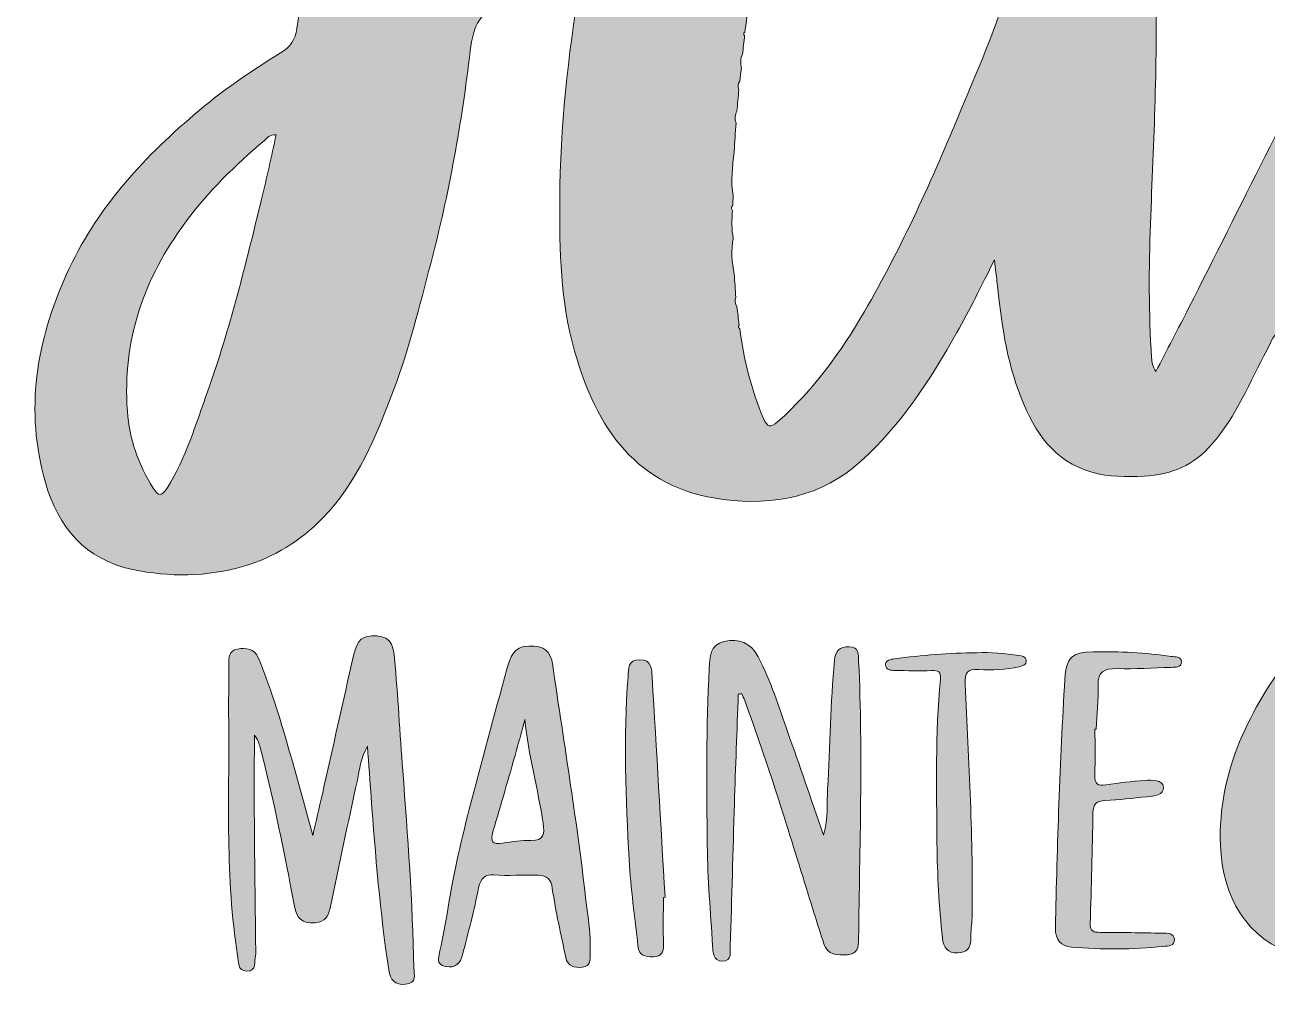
# Model space of a CAD drawing. Extents: x 558 to 1442, y -1357 to -643.
# Drawn here: x 558.1 to 1016.2, y -1350.5 to -996.6 of the extents above; entities that cross this region are included whole.
import ezdxf

# ---------------------------------------------------------------- set-up
doc = ezdxf.new("R2010")
doc.units = 0
doc.header["$MEASUREMENT"] = 0
doc.layers.add('katman 1', color=7, linetype='Continuous')

# ---------------------------------------------------------------- blocks, each defined once
blk = doc.blocks.new('block 2')
at = {"layer": 'katman 1', "true_color": 0x030303}
h = blk.add_hatch(color=18, dxfattribs=at)
h.dxf.hatch_style = 2
edge = h.paths.add_edge_path()
edge.add_spline(control_points=[(820.35, -1032.71), (820.12, -1036.26), (819.9, -1039.8), (819.67, -1043.35), (819, -1048.78), (818.37, -1054.21), (819.28, -1059.69), (819.23, -1060.82), (819.18, -1061.95), (819.13, -1063.08), (818.54, -1063.74), (818.6, -1064.43), (819.05, -1065.13), (818.78, -1068.53), (818.74, -1071.93), (819.31, -1075.3), (818.53, -1079.71), (818.8, -1084.09), (819.67, -1088.46), (819.88, -1091.34), (820.08, -1094.23), (820.29, -1097.1), (819.77, -1098.3), (819.99, -1099.42), (820.69, -1100.48), (820.96, -1102.74), (821.24, -1105), (821.51, -1107.25), (821.06, -1107.78), (821.13, -1108.22), (821.75, -1108.56), (823.28, -1119.97), (825.92, -1131.07), (830.53, -1141.69), (831.92, -1144.89), (833.03, -1145.22), (835.74, -1142.84), (848.91, -1131.26), (858.96, -1117.24), (867.71, -1102.22), (881.55, -1078.46), (892.74, -1053.39), (903.25, -1028.05), (910.39, -1010.83), (918.06, -993.74), (922.66, -975.59), (924.41, -968.68), (925.38, -961.57), (926.51, -954.52), (928, -945.29), (930.6, -942.32), (940.08, -940.69), (948.68, -939.22), (957.2, -939.13), (965.32, -943.3), (968.99, -945.19), (971.14, -947.92), (972.29, -951.81), (974.89, -960.57), (974.58, -969.59), (974.92, -978.54), (976.06, -1009.03), (974.31, -1039.46), (973.19, -1069.91), (972.59, -1086.38), (972.52, -1102.86), (973.6, -1119.32), (973.71, -1120.92), (974.01, -1122.52), (975.19, -1124.38), (979.25, -1116.53), (983.34, -1108.69), (987.36, -1100.82), (1006.35, -1063.67), (1024.23, -1025.94), (1045.28, -989.86), (1050.28, -981.27), (1055.31, -972.75), (1061.91, -965.33), (1078.45, -946.73), (1099.21, -940.45), (1123.49, -944.66), (1137.41, -947.07), (1147.27, -954.32), (1152.12, -967.89), (1153.79, -972.57), (1154.53, -977.7), (1153.27, -982.15), (1150.76, -990.99), (1153.29, -999.22), (1154.62, -1007.61), (1157.88, -1028.07), (1158.67, -1048.66), (1158.78, -1069.32), (1158.85, -1081.93), (1158.79, -1094.54), (1158.79, -1108.72), (1168.22, -1100.93), (1176.41, -1094.28), (1184.46, -1087.47), (1197.82, -1076.17), (1197.48, -1076.11), (1198.69, -1058.82), (1201.79, -1014.61), (1207.52, -970.77), (1220.19, -928.15), (1226.83, -905.82), (1234.9, -884.04), (1248.27, -864.6), (1265.87, -839.02), (1294.31, -834.46), (1317.35, -844.41), (1334.36, -851.76), (1342.3, -866.88), (1345.45, -884.37), (1349.68, -907.83), (1344.56, -929.99), (1334.46, -951.18), (1318.47, -984.72), (1296.54, -1014.07), (1270.99, -1040.86), (1261.34, -1050.98), (1251.49, -1060.9), (1241.21, -1070.37), (1239.8, -1071.67), (1238.85, -1073.06), (1238.86, -1075.09), (1238.9, -1084.51), (1238.88, -1093.92), (1238.88, -1103.84), (1241.05, -1102.82), (1241.72, -1101.09), (1242.67, -1099.69), (1256.98, -1078.49), (1272.78, -1058.63), (1293.02, -1042.66), (1300.64, -1036.64), (1309.17, -1032.88), (1318.74, -1031.42), (1319.62, -1031.85), (1320.37, -1031.57), (1321.06, -1030.99), (1323.29, -1030.76), (1325.51, -1030.53), (1327.72, -1030.3), (1328.91, -1030.72), (1330.1, -1030.65), (1331.26, -1030.17), (1333.8, -1030.44), (1336.33, -1030.71), (1338.86, -1030.97), (1339.26, -1031.44), (1339.7, -1031.71), (1340.28, -1031.24), (1344.38, -1031.91), (1348.44, -1032.78), (1352.25, -1034.48), (1364.13, -1039.81), (1369.69, -1049.11), (1370.13, -1062.05), (1370.71, -1079.13), (1368.79, -1095.97), (1366.14, -1112.76), (1362.7, -1134.51), (1360.78, -1156.35), (1361.69, -1178.38), (1361.97, -1185.27), (1363.53, -1191.85), (1366.78, -1198), (1368.34, -1200.95), (1369.79, -1201.94), (1372.75, -1199.14), (1391.44, -1181.42), (1406.11, -1161.15), (1413.06, -1135.99), (1414.1, -1132.21), (1415.7, -1129.85), (1419.88, -1129.28), (1428.2, -1128.13), (1430.95, -1130.77), (1429.76, -1139.01), (1426.92, -1158.55), (1417.74, -1175.15), (1405.85, -1190.46), (1401.36, -1196.24), (1396.62, -1201.82), (1391.43, -1207.03), (1381.27, -1217.21), (1368.68, -1218.38), (1355.67, -1216.11), (1332.12, -1211.99), (1322.07, -1194.78), (1317.24, -1173.69), (1311.84, -1150.06), (1313.07, -1126.01), (1314.23, -1102.02), (1314.7, -1092.38), (1315.1, -1082.74), (1315.43, -1073.09), (1315.47, -1072.05), (1316.3, -1070.58), (1314.91, -1069.93), (1313.54, -1069.3), (1312.89, -1070.78), (1312.11, -1071.53), (1297.35, -1085.56), (1284.52, -1101.25), (1272.45, -1117.59), (1260.8, -1133.37), (1251.37, -1150.44), (1242.58, -1167.91), (1236.31, -1180.37), (1217.26, -1184.43), (1205.85, -1175.97), (1203.21, -1174.02), (1202.75, -1170.98), (1202.15, -1168.16), (1198.74, -1152.13), (1198.05, -1135.83), (1197.54, -1119.51), (1197.44, -1116.44), (1198.38, -1111.61), (1196.4, -1110.76), (1193.71, -1109.61), (1191.44, -1113.83), (1189.06, -1115.74), (1179.35, -1123.53), (1169.86, -1131.6), (1160.24, -1139.5), (1157.77, -1141.53), (1156.71, -1143.88), (1156.43, -1147.17), (1152.97, -1187.13), (1145.53, -1226.22), (1129.5, -1263.25), (1120.58, -1283.84), (1109.3, -1303.02), (1093.4, -1319.12), (1083.28, -1329.36), (1071.71, -1337.52), (1057.34, -1340.21), (1047.36, -1342.08), (1037.1, -1342.42), (1027.17, -1339.45), (1008.55, -1333.88), (999.7, -1317.85), (999, -1298.98), (997.98, -1271.58), (1009.83, -1248.63), (1025.83, -1227.59), (1040.43, -1208.38), (1058.49, -1192.43), (1076.18, -1176.16), (1085.87, -1167.24), (1096.18, -1159.07), (1106.28, -1150.63), (1108.22, -1149.01), (1110.09, -1147.52), (1110.28, -1144.65), (1111.1, -1131.72), (1112.03, -1118.79), (1113.01, -1104.41), (1109.49, -1109.47), (1108.94, -1114.25), (1106.96, -1118.4), (1103.89, -1124.85), (1101.37, -1131.57), (1098.22, -1137.98), (1093.14, -1148.31), (1084.83, -1154.11), (1073.21, -1155.3), (1047.28, -1157.95), (1032.6, -1145.56), (1024.11, -1122.4), (1022.63, -1118.36), (1021.59, -1114.16), (1020.23, -1109.66), (1018.11, -1111.59), (1017.43, -1114.15), (1016.22, -1116.35), (1009.78, -1128.15), (1004.9, -1140.86), (995.88, -1151.17), (989.26, -1158.75), (980.83, -1162.51), (970.89, -1162.92), (964.4, -1163.18), (957.89, -1163.31), (951.55, -1161.46), (937.53, -1157.37), (930.55, -1146.73), (925.48, -1134), (919.98, -1120.16), (918.12, -1105.65), (916.58, -1091.04), (916.36, -1088.95), (916.1, -1086.86), (915.68, -1083.25), (910.61, -1093.08), (906.52, -1101.72), (901.81, -1110), (892, -1127.26), (881.35, -1143.94), (866.43, -1157.41), (851.85, -1170.57), (834.38, -1173.87), (815.7, -1171.53), (783.52, -1167.48), (768.87, -1145.06), (760.82, -1116.82), (755.62, -1098.6), (755.24, -1079.73), (755.35, -1060.84), (755.51, -1034.28), (758.42, -1008.02), (762.68, -981.86), (762.97, -980.07), (763.02, -978.24), (763.27, -975.48), (753.54, -979.91), (744.7, -984.83), (735.26, -987.98), (725.9, -991.11), (723.45, -997.01), (722.36, -1006.14), (719.21, -1032.54), (714.58, -1058.7), (707.76, -1084.49), (703.61, -1100.22), (699.81, -1116.04), (694.05, -1131.24), (687.63, -1148.16), (680.89, -1164.99), (667.9, -1178.38), (659.69, -1186.85), (650.03, -1192.79), (638.82, -1196.1), (625.3, -1200.08), (611.43, -1200.2), (597.79, -1197.32), (580.43, -1193.65), (570.37, -1181.78), (565.66, -1165.23), (558.09, -1138.68), (562.26, -1113.18), (573.44, -1088.52), (584.11, -1064.97), (601, -1046.32), (620.45, -1029.74), (630.46, -1021.21), (641.21, -1013.73), (652.42, -1006.92), (656.05, -1004.72), (657.82, -1001.98), (658.42, -997.91), (661.56, -976.68), (665.13, -955.51), (667.71, -934.2), (670.43, -911.71), (672.57, -889.18), (673.29, -866.54), (673.66, -854.91), (672.93, -843.41), (668.45, -832.39), (665.76, -825.8), (664.5, -824.93), (658.53, -828.63), (642.39, -838.66), (628.02, -850.61), (618.32, -867.38), (617.32, -869.11), (616.56, -870.88), (616.02, -872.84), (615.05, -876.34), (612.6, -878.4), (608.85, -878.79), (599.53, -879.76), (592.42, -877.62), (597, -864.37), (601.21, -852.2), (608.85, -842.57), (617.87, -833.85), (629.33, -822.77), (641.43, -812.38), (657.81, -809.62), (678.92, -806.05), (698.15, -809.73), (712.27, -827.36), (720.03, -837.04), (722.79, -849.02), (724.96, -861), (728.4, -879.93), (728.59, -899.09), (728.76, -918.24), (728.89, -932.89), (728.27, -947.53), (727.24, -962.14), (726.94, -966.44), (728.45, -967.02), (732.13, -965.21), (742.73, -960.02), (753.36, -954.88), (764.12, -950.02), (767.88, -948.33), (769.52, -945.82), (770.43, -941.9), (777.34, -912.17), (785.85, -882.92), (801.09, -856.23), (810.68, -839.44), (823.17, -825.03), (842.66, -819.44), (859.95, -814.49), (877.18, -814.82), (893.56, -823.57), (910.85, -832.81), (916.09, -852.2), (910.41, -869.57), (904.8, -886.69), (892.25, -898.78), (879.29, -910.37), (866.08, -922.17), (851.15, -931.59), (835.75, -940.25), (833.16, -941.7), (832, -943.6), (831.48, -946.45), (828.28, -963.97), (825.89, -981.61), (823.63, -999.26), (823.02, -999.64), (823.1, -1000.08), (823.53, -1000.54), (823.27, -1002.81), (823, -1005.08), (822.74, -1007.34), (821.88, -1009.07), (821.96, -1010.88), (822.33, -1012.72), (822.13, -1014.25), (821.93, -1015.79), (821.74, -1017.31), (820.98, -1018.31), (820.91, -1019.39), (821.39, -1020.53), (821.16, -1023.13), (820.92, -1025.74), (820.69, -1028.34), (819.97, -1029.74), (819.74, -1031.19), (820.35, -1032.71)], knot_values=[0, 0, 0, 0, 1, 1, 1, 2, 2, 2, 3, 3, 3, 4, 4, 4, 5, 5, 5, 6, 6, 6, 7, 7, 7, 8, 8, 8, 9, 9, 9, 10, 10, 10, 11, 11, 11, 12, 12, 12, 13, 13, 13, 14, 14, 14, 15, 15, 15, 16, 16, 16, 17, 17, 17, 18, 18, 18, 19, 19, 19, 20, 20, 20, 21, 21, 21, 22, 22, 22, 23, 23, 23, 24, 24, 24, 25, 25, 25, 26, 26, 26, 27, 27, 27, 28, 28, 28, 29, 29, 29, 30, 30, 30, 31, 31, 31, 32, 32, 32, 33, 33, 33, 34, 34, 34, 35, 35, 35, 36, 36, 36, 37, 37, 37, 38, 38, 38, 39, 39, 39, 40, 40, 40, 41, 41, 41, 42, 42, 42, 43, 43, 43, 44, 44, 44, 45, 45, 45, 46, 46, 46, 47, 47, 47, 48, 48, 48, 49, 49, 49, 50, 50, 50, 51, 51, 51, 52, 52, 52, 53, 53, 53, 54, 54, 54, 55, 55, 55, 56, 56, 56, 57, 57, 57, 58, 58, 58, 59, 59, 59, 60, 60, 60, 61, 61, 61, 62, 62, 62, 63, 63, 63, 64, 64, 64, 65, 65, 65, 66, 66, 66, 67, 67, 67, 68, 68, 68, 69, 69, 69, 70, 70, 70, 71, 71, 71, 72, 72, 72, 73, 73, 73, 74, 74, 74, 75, 75, 75, 76, 76, 76, 77, 77, 77, 78, 78, 78, 79, 79, 79, 80, 80, 80, 81, 81, 81, 82, 82, 82, 83, 83, 83, 84, 84, 84, 85, 85, 85, 86, 86, 86, 87, 87, 87, 88, 88, 88, 89, 89, 89, 90, 90, 90, 91, 91, 91, 92, 92, 92, 93, 93, 93, 94, 94, 94, 95, 95, 95, 96, 96, 96, 97, 97, 97, 98, 98, 98, 99, 99, 99, 100, 100, 100, 101, 101, 101, 102, 102, 102, 103, 103, 103, 104, 104, 104, 105, 105, 105, 106, 106, 106, 107, 107, 107, 108, 108, 108, 109, 109, 109, 110, 110, 110, 111, 111, 111, 112, 112, 112, 113, 113, 113, 114, 114, 114, 115, 115, 115, 116, 116, 116, 117, 117, 117, 118, 118, 118, 119, 119, 119, 120, 120, 120, 121, 121, 121, 122, 122, 122, 123, 123, 123, 124, 124, 124, 125, 125, 125, 126, 126, 126, 127, 127, 127, 128, 128, 128, 129, 129, 129, 130, 130, 130, 131, 131, 131, 132, 132, 132, 133, 133, 133, 134, 134, 134, 135, 135, 135, 136, 136, 136, 137, 137, 137, 138, 138, 138, 139, 139, 139, 140, 140, 140, 141, 141, 141, 142, 142, 142, 143, 143, 143, 144, 144, 144, 145, 145, 145, 146, 146, 146, 147, 147, 147, 148, 148, 148, 149, 149, 149, 150, 150, 150, 150], degree=3, periodic=1)
edge = h.paths.add_edge_path()
edge.add_spline(control_points=[(1241.32, -1034.1), (1267.19, -1007.63), (1290.44, -979.34), (1306.77, -945.94), (1314.85, -929.42), (1320.01, -912.14), (1318.84, -893.55), (1318.02, -880.49), (1314.82, -868.09), (1305.48, -858.22), (1298.22, -850.53), (1293.2, -850.4), (1285.31, -857.26), (1274.75, -866.44), (1269.38, -878.78), (1264.84, -891.52), (1248.46, -937.55), (1243.31, -985.47), (1241.32, -1034.1)], knot_values=[0, 0, 0, 0, 1, 1, 1, 2, 2, 2, 3, 3, 3, 4, 4, 4, 5, 5, 5, 6, 6, 6, 6], degree=3, periodic=1)
edge = h.paths.add_edge_path()
edge.add_spline(control_points=[(1106.2, -1186.15), (1105.82, -1185.99), (1105.44, -1185.82), (1105.06, -1185.65), (1104.27, -1186.22), (1103.41, -1186.71), (1102.71, -1187.36), (1089.27, -1199.79), (1075.84, -1212.25), (1063.81, -1226.08), (1048.33, -1243.89), (1036.41, -1263.71), (1031.88, -1287.19), (1029.6, -1299.03), (1030.08, -1310.77), (1037.15, -1321.31), (1041.42, -1327.67), (1043.17, -1327.91), (1049.05, -1323.76), (1058.49, -1317.09), (1065.43, -1308.19), (1071.48, -1298.59), (1085.65, -1276.09), (1093.94, -1251.29), (1099.58, -1225.48), (1100.72, -1220.23), (1100.42, -1214.51), (1101.95, -1209.68), (1104.42, -1201.85), (1104.76, -1193.98), (1106.2, -1186.15)], knot_values=[0, 0, 0, 0, 1, 1, 1, 2, 2, 2, 3, 3, 3, 4, 4, 4, 5, 5, 5, 6, 6, 6, 7, 7, 7, 8, 8, 8, 9, 9, 9, 10, 10, 10, 10], degree=3, periodic=1)
edge = h.paths.add_edge_path()
edge.add_spline(control_points=[(650.79, -1037.14), (648.37, -1036.84), (647.47, -1038.31), (646.41, -1039.2), (635.73, -1048.25), (625.76, -1057.97), (617.38, -1069.26), (602.01, -1089.98), (594.01, -1112.93), (595.9, -1138.96), (596.65, -1149.27), (599.98, -1158.68), (605.47, -1167.41), (607.36, -1170.41), (608.5, -1170.5), (610.52, -1167.31), (617.53, -1156.2), (621.17, -1143.7), (625.53, -1131.53), (633.81, -1108.43), (639.57, -1084.59), (645.4, -1060.79), (647.32, -1052.97), (648.99, -1045.08), (650.79, -1037.14)], knot_values=[0, 0, 0, 0, 1, 1, 1, 2, 2, 2, 3, 3, 3, 4, 4, 4, 5, 5, 5, 6, 6, 6, 7, 7, 7, 8, 8, 8, 8], degree=3, periodic=1)
edge = h.paths.add_edge_path()
edge.add_spline(control_points=[(1074.48, -1124.16), (1082.08, -1113.17), (1088.43, -1101.62), (1093.38, -1089.32), (1100.92, -1070.54), (1105.84, -1050.99), (1109.89, -1031.23), (1112.28, -1019.57), (1114.65, -1007.83), (1114.21, -995.82), (1113.98, -989.4), (1112.3, -982.98), (1115.29, -976.7), (1116.17, -974.85), (1115, -972.85), (1113.48, -971.93), (1111.62, -970.81), (1111.17, -973.13), (1110.42, -974.13), (1104.76, -981.76), (1099.97, -989.9), (1096.11, -998.59), (1083.42, -1027.21), (1075.51, -1057.09), (1072.71, -1088.26), (1071.64, -1100.14), (1071.46, -1112.09), (1074.48, -1124.16)], knot_values=[0, 0, 0, 0, 1, 1, 1, 2, 2, 2, 3, 3, 3, 4, 4, 4, 5, 5, 5, 6, 6, 6, 7, 7, 7, 8, 8, 8, 9, 9, 9, 9], degree=3, periodic=1)
edge = h.paths.add_edge_path()
edge.add_spline(control_points=[(839.34, -907.55), (841.69, -908.2), (842.73, -906.84), (843.83, -906.01), (851.27, -900.38), (858.45, -894.45), (865.06, -887.84), (871.29, -881.61), (876.48, -874.56), (880.55, -866.79), (885.01, -858.27), (886.19, -849.05), (879.23, -841.61), (869.55, -831.27), (869.56, -832.24), (862.8, -842.4), (854.13, -855.44), (849.74, -870.31), (845.44, -885.16), (843.29, -892.59), (841.36, -900.08), (839.34, -907.55)], knot_values=[0, 0, 0, 0, 1, 1, 1, 2, 2, 2, 3, 3, 3, 4, 4, 4, 5, 5, 5, 6, 6, 6, 7, 7, 7, 7], degree=3, periodic=1)
h = blk.add_hatch(color=18, dxfattribs=at)
h.dxf.hatch_style = 2
edge = h.paths.add_edge_path()
edge.add_spline(control_points=[(664.24, -1295.39), (665.43, -1290.3), (666.65, -1285.23), (667.81, -1280.13), (671.65, -1263.12), (675.42, -1246.09), (679.31, -1229.09), (680.73, -1222.86), (682.48, -1221.62), (687.89, -1221.83), (693.48, -1222.05), (694.11, -1226.33), (694.45, -1230.18), (695.65, -1243.94), (696.42, -1257.73), (697.46, -1271.5), (699.3, -1295.73), (701.05, -1319.96), (701.55, -1344.26), (701.6, -1346.67), (702.79, -1349.9), (698.5, -1350.24), (694.59, -1350.55), (692.84, -1348.67), (692.27, -1344.86), (689.12, -1323.78), (687.38, -1302.55), (685.8, -1281.31), (685.36, -1275.37), (684.94, -1269.43), (684.44, -1262.49), (681.82, -1266.92), (681.58, -1271.06), (680.72, -1274.95), (677.26, -1290.68), (673.95, -1306.44), (670.64, -1322.2), (670, -1325.25), (668.83, -1327.13), (665.2, -1327.52), (660.23, -1328.06), (658.41, -1325.89), (657.54, -1321.43), (653.72, -1301.86), (650, -1282.26), (644.86, -1262.96), (644.45, -1261.41), (643.97, -1259.87), (642.73, -1258.4), (642.73, -1270.35), (642.66, -1282.3), (642.75, -1294.26), (642.85, -1308.57), (643.07, -1322.88), (643.24, -1337.2), (643.25, -1338.03), (643.34, -1338.9), (643.14, -1339.69), (642.58, -1341.88), (643.77, -1345.44), (639.95, -1345.38), (636.44, -1345.32), (636.91, -1341.91), (636.55, -1339.64), (631.96, -1311.03), (633.53, -1282.18), (633.27, -1253.4), (633.2, -1246.41), (633.33, -1239.41), (633.27, -1232.41), (633.24, -1229.77), (633.26, -1227.23), (636.54, -1226.64), (639.69, -1226.07), (642.76, -1226.53), (644.13, -1229.83), (646.3, -1235.04), (648.29, -1240.34), (650.02, -1245.71), (655.27, -1261.98), (659.63, -1278.5), (664.24, -1295.39)], knot_values=[0, 0, 0, 0, 1, 1, 1, 2, 2, 2, 3, 3, 3, 4, 4, 4, 5, 5, 5, 6, 6, 6, 7, 7, 7, 8, 8, 8, 9, 9, 9, 10, 10, 10, 11, 11, 11, 12, 12, 12, 13, 13, 13, 14, 14, 14, 15, 15, 15, 16, 16, 16, 17, 17, 17, 18, 18, 18, 19, 19, 19, 20, 20, 20, 21, 21, 21, 22, 22, 22, 23, 23, 23, 24, 24, 24, 25, 25, 25, 26, 26, 26, 27, 27, 27, 27], degree=3, periodic=1)
h = blk.add_hatch(color=18, dxfattribs=at)
h.dxf.hatch_style = 2
edge = h.paths.add_edge_path()
edge.add_spline(control_points=[(821.18, -1243.27), (820.7, -1256.72), (820.19, -1270.16), (819.77, -1283.61), (819.23, -1301.07), (818.84, -1318.54), (818.18, -1336), (818.1, -1338.1), (819.19, -1341.8), (815.23, -1341.7), (811.95, -1341.61), (811.84, -1338.47), (811.7, -1336.01), (810.97, -1323.72), (809.91, -1311.43), (809.75, -1299.13), (809.47, -1277.33), (809.33, -1255.53), (810.49, -1233.74), (810.71, -1229.56), (810.62, -1225.13), (816.02, -1223.87), (821.57, -1222.58), (825.65, -1224.22), (828.54, -1229.58), (833.28, -1238.38), (836.04, -1248.01), (839.44, -1257.36), (843.84, -1269.46), (847.91, -1281.68), (852.61, -1295.25), (854.39, -1288.75), (853.82, -1283.39), (854.14, -1278.18), (855.11, -1262.41), (855.2, -1246.6), (856.66, -1230.85), (856.99, -1227.28), (858.62, -1225.74), (862.03, -1225.8), (865.79, -1225.87), (865.45, -1228.7), (865.57, -1231.17), (867.21, -1265.29), (865.92, -1299.4), (865.58, -1333.52), (865.55, -1336.72), (865.16, -1339.12), (861.31, -1339.33), (857.7, -1339.53), (854.15, -1339.62), (852.75, -1335.28), (850.56, -1328.5), (848.39, -1321.72), (846.31, -1314.91), (839.2, -1291.68), (831.92, -1268.51), (823.59, -1245.67), (823.27, -1244.8), (822.84, -1243.97), (822.45, -1243.13), (822.03, -1243.17), (821.6, -1243.22), (821.18, -1243.27)], knot_values=[0, 0, 0, 0, 1, 1, 1, 2, 2, 2, 3, 3, 3, 4, 4, 4, 5, 5, 5, 6, 6, 6, 7, 7, 7, 8, 8, 8, 9, 9, 9, 10, 10, 10, 11, 11, 11, 12, 12, 12, 13, 13, 13, 14, 14, 14, 15, 15, 15, 16, 16, 16, 17, 17, 17, 18, 18, 18, 19, 19, 19, 20, 20, 20, 21, 21, 21, 21], degree=3, periodic=1)
h = blk.add_hatch(color=18, dxfattribs=at)
h.dxf.hatch_style = 2
edge = h.paths.add_edge_path()
edge.add_spline(control_points=[(766.53, -1335.06), (766.53, -1336.39), (766.49, -1337.72), (766.53, -1339.05), (766.6, -1341.28), (766.78, -1343.61), (763.71, -1343.92), (760.84, -1344.22), (758.25, -1343.67), (757.55, -1340.31), (755.81, -1331.86), (753.87, -1323.42), (752.61, -1314.89), (752.08, -1311.3), (750.8, -1310.25), (747.39, -1310.03), (741.89, -1309.68), (736.42, -1310.52), (730.89, -1309.87), (728.41, -1309.58), (726.07, -1311.02), (725.4, -1314.63), (723.84, -1322.95), (721.57, -1331.13), (719.51, -1339.35), (718.73, -1342.46), (716.79, -1344.38), (713.37, -1343.72), (711.47, -1343.36), (710.18, -1342.31), (710.72, -1339.87), (711.88, -1334.68), (712.98, -1329.46), (713.81, -1324.21), (715.85, -1311.24), (718.66, -1298.43), (721.98, -1285.74), (726.48, -1268.48), (731.11, -1251.25), (735.85, -1234.05), (736.99, -1229.93), (738.18, -1225.54), (744.01, -1225.57), (749.67, -1225.61), (751.95, -1227.01), (752.78, -1232.77), (757.04, -1262.21), (761.95, -1291.57), (765.21, -1321.15), (765.72, -1325.77), (766.69, -1330.37), (766.53, -1335.06)], knot_values=[0, 0, 0, 0, 1, 1, 1, 2, 2, 2, 3, 3, 3, 4, 4, 4, 5, 5, 5, 6, 6, 6, 7, 7, 7, 8, 8, 8, 9, 9, 9, 10, 10, 10, 11, 11, 11, 12, 12, 12, 13, 13, 13, 14, 14, 14, 15, 15, 15, 16, 16, 16, 17, 17, 17, 17], degree=3, periodic=1)
edge = h.paths.add_edge_path()
edge.add_spline(control_points=[(742.49, -1252.68), (741.47, -1256.45), (740.48, -1260.23), (739.41, -1263.98), (736.54, -1273.99), (733.71, -1284.01), (730.71, -1293.98), (729.63, -1297.58), (730.51, -1298.85), (734.34, -1298.21), (737.77, -1297.64), (741.27, -1297.15), (744.73, -1297.21), (749.62, -1297.28), (749.78, -1294.85), (749.21, -1290.94), (747.35, -1278.23), (743.79, -1265.77), (742.49, -1252.68)], knot_values=[0, 0, 0, 0, 1, 1, 1, 2, 2, 2, 3, 3, 3, 4, 4, 4, 5, 5, 5, 6, 6, 6, 6], degree=3, periodic=1)
h = blk.add_hatch(color=18, dxfattribs=at)
h.dxf.hatch_style = 2
edge = h.paths.add_edge_path()
edge.add_spline(control_points=[(952.73, -1256.15), (952.73, -1261.8), (952.91, -1267.47), (952.66, -1273.11), (952.51, -1276.45), (953.93, -1277.14), (956.79, -1276.76), (961.57, -1276.11), (966.36, -1275.35), (971.16, -1275.08), (973.68, -1274.94), (977.71, -1274.75), (977.99, -1277.57), (978.28, -1280.56), (974.4, -1280.8), (971.8, -1281.09), (966.68, -1281.64), (961.55, -1282.2), (956.41, -1282.47), (953.31, -1282.63), (952.05, -1283.86), (951.99, -1286.98), (951.74, -1300.62), (951.4, -1314.26), (950.96, -1327.89), (950.87, -1330.79), (952.33, -1331.09), (954.65, -1331.09), (962.3, -1331.1), (969.96, -1331.23), (977.61, -1331.39), (979.4, -1331.43), (981.83, -1331.39), (982.03, -1333.63), (982.26, -1336.12), (979.61, -1336.08), (977.97, -1336.26), (966.69, -1337.5), (955.36, -1337.4), (944.08, -1336.55), (940.34, -1336.27), (938.05, -1333.97), (938.14, -1329.47), (938.73, -1298.86), (939.84, -1268.27), (941.6, -1237.71), (942.06, -1229.72), (944.18, -1227.81), (952.07, -1227.66), (961.73, -1227.48), (971.37, -1228.06), (980.94, -1229.36), (982.28, -1229.55), (984.51, -1229.34), (984.58, -1231.24), (984.65, -1233.56), (982.32, -1233.35), (980.8, -1233.41), (974.15, -1233.68), (967.49, -1234.02), (960.84, -1233.88), (956.18, -1233.78), (953.73, -1234.89), (953.91, -1240.2), (954.09, -1245.5), (953.44, -1250.83), (953.16, -1256.14), (953.01, -1256.15), (952.87, -1256.15), (952.73, -1256.15)], knot_values=[0, 0, 0, 0, 1, 1, 1, 2, 2, 2, 3, 3, 3, 4, 4, 4, 5, 5, 5, 6, 6, 6, 7, 7, 7, 8, 8, 8, 9, 9, 9, 10, 10, 10, 11, 11, 11, 12, 12, 12, 13, 13, 13, 14, 14, 14, 15, 15, 15, 16, 16, 16, 17, 17, 17, 18, 18, 18, 19, 19, 19, 20, 20, 20, 21, 21, 21, 22, 22, 22, 23, 23, 23, 23], degree=3, periodic=1)
h = blk.add_hatch(color=18, dxfattribs=at)
h.dxf.hatch_style = 2
edge = h.paths.add_edge_path()
edge.add_spline(control_points=[(793.57, -1318.19), (793.57, -1324.02), (793.47, -1329.85), (793.61, -1335.67), (793.68, -1338.5), (792.93, -1340.05), (789.79, -1340.09), (786.79, -1340.14), (784.54, -1339.7), (784.18, -1336.07), (783.12, -1325.47), (781.45, -1314.91), (780.92, -1304.29), (779.82, -1281.85), (778.67, -1259.39), (780.56, -1236.92), (780.81, -1233.91), (780.36, -1230.61), (784.86, -1230.6), (789.28, -1230.59), (789.25, -1234.08), (789.43, -1236.95), (791.07, -1264.02), (792.6, -1291.1), (794.17, -1318.17), (793.97, -1318.18), (793.77, -1318.19), (793.57, -1318.19)], knot_values=[0, 0, 0, 0, 1, 1, 1, 2, 2, 2, 3, 3, 3, 4, 4, 4, 5, 5, 5, 6, 6, 6, 7, 7, 7, 8, 8, 8, 9, 9, 9, 9], degree=3, periodic=1)
h = blk.add_hatch(color=18, dxfattribs=at)
h.dxf.hatch_style = 2
edge = h.paths.add_edge_path()
edge.add_spline(control_points=[(909.15, -1228.02), (914.33, -1227.81), (919.48, -1228.2), (924.59, -1229.03), (925.71, -1229.21), (927.15, -1229.36), (927.35, -1230.72), (927.6, -1232.49), (925.98, -1232.87), (924.74, -1233.16), (919.84, -1234.3), (914.8, -1234.55), (909.84, -1234.19), (905.49, -1233.87), (904.75, -1235.39), (904.91, -1239.44), (906.06, -1268.21), (907.94, -1296.96), (907.4, -1325.77), (907.36, -1328.26), (906.82, -1330.76), (906.93, -1333.23), (907.08, -1336.79), (905.47, -1338.6), (902.07, -1338.68), (898.43, -1338.77), (896.86, -1336.76), (896.48, -1333.14), (895.25, -1321.54), (894.54, -1309.9), (894.47, -1298.25), (894.33, -1278.1), (893.82, -1257.93), (895.72, -1237.83), (896, -1234.87), (894.99, -1234.53), (892.5, -1234.61), (888.01, -1234.76), (883.51, -1234.6), (879.01, -1234.58), (877.42, -1234.57), (875.59, -1234.26), (875.47, -1232.55), (875.35, -1230.7), (877.41, -1230.46), (878.81, -1230.27), (888.87, -1228.92), (898.99, -1228.1), (909.15, -1228.02)], knot_values=[0, 0, 0, 0, 1, 1, 1, 2, 2, 2, 3, 3, 3, 4, 4, 4, 5, 5, 5, 6, 6, 6, 7, 7, 7, 8, 8, 8, 9, 9, 9, 10, 10, 10, 11, 11, 11, 12, 12, 12, 13, 13, 13, 14, 14, 14, 15, 15, 15, 16, 16, 16, 16], degree=3, periodic=1)
at = {"layer": 'katman 1', "lineweight": 0}
for points, knots in [([(820.35, -1032.71), (820.12, -1036.26), (819.9, -1039.8), (819.67, -1043.35), (819, -1048.78), (818.37, -1054.21), (819.28, -1059.69), (819.23, -1060.82), (819.18, -1061.95), (819.13, -1063.08), (818.54, -1063.74), (818.6, -1064.43), (819.05, -1065.13), (818.78, -1068.53), (818.74, -1071.93), (819.31, -1075.3), (818.53, -1079.71), (818.8, -1084.09), (819.67, -1088.46), (819.88, -1091.34), (820.08, -1094.23), (820.29, -1097.1), (819.77, -1098.3), (819.99, -1099.42), (820.69, -1100.48), (820.96, -1102.74), (821.24, -1105), (821.51, -1107.25), (821.06, -1107.78), (821.13, -1108.22), (821.75, -1108.56), (823.28, -1119.97), (825.92, -1131.07), (830.53, -1141.69), (831.92, -1144.89), (833.03, -1145.22), (835.74, -1142.84), (848.91, -1131.26), (858.96, -1117.24), (867.71, -1102.22), (881.55, -1078.46), (892.74, -1053.39), (903.25, -1028.05), (910.39, -1010.83), (918.06, -993.74), (922.66, -975.59), (924.41, -968.68), (925.38, -961.57), (926.51, -954.52), (928, -945.29), (930.6, -942.32), (940.08, -940.69), (948.68, -939.22), (957.2, -939.13), (965.32, -943.3), (968.99, -945.19), (971.14, -947.92), (972.29, -951.81), (974.89, -960.57), (974.58, -969.59), (974.92, -978.54), (976.06, -1009.03), (974.31, -1039.46), (973.19, -1069.91), (972.59, -1086.38), (972.52, -1102.86), (973.6, -1119.32), (973.71, -1120.92), (974.01, -1122.52), (975.19, -1124.38), (979.25, -1116.53), (983.34, -1108.69), (987.36, -1100.82), (1006.35, -1063.67), (1024.23, -1025.94), (1045.28, -989.86), (1050.28, -981.27), (1055.31, -972.75), (1061.91, -965.33), (1078.45, -946.73), (1099.21, -940.45), (1123.49, -944.66), (1137.41, -947.07), (1147.27, -954.32), (1152.12, -967.89), (1153.79, -972.57), (1154.53, -977.7), (1153.27, -982.15), (1150.76, -990.99), (1153.29, -999.22), (1154.62, -1007.61), (1157.88, -1028.07), (1158.67, -1048.66), (1158.78, -1069.32), (1158.85, -1081.93), (1158.79, -1094.54), (1158.79, -1108.72), (1168.22, -1100.93), (1176.41, -1094.28), (1184.46, -1087.47), (1197.82, -1076.17), (1197.48, -1076.11), (1198.69, -1058.82), (1201.79, -1014.61), (1207.52, -970.77), (1220.19, -928.15), (1226.83, -905.82), (1234.9, -884.04), (1248.27, -864.6), (1265.87, -839.02), (1294.31, -834.46), (1317.35, -844.41), (1334.36, -851.76), (1342.3, -866.88), (1345.45, -884.37), (1349.68, -907.83), (1344.56, -929.99), (1334.46, -951.18), (1318.47, -984.72), (1296.54, -1014.07), (1270.99, -1040.86), (1261.34, -1050.98), (1251.49, -1060.9), (1241.21, -1070.37), (1239.8, -1071.67), (1238.85, -1073.06), (1238.86, -1075.09), (1238.9, -1084.51), (1238.88, -1093.92), (1238.88, -1103.84), (1241.05, -1102.82), (1241.72, -1101.09), (1242.67, -1099.69), (1256.98, -1078.49), (1272.78, -1058.63), (1293.02, -1042.66), (1300.64, -1036.64), (1309.17, -1032.88), (1318.74, -1031.42), (1319.62, -1031.85), (1320.37, -1031.57), (1321.06, -1030.99), (1323.29, -1030.76), (1325.51, -1030.53), (1327.72, -1030.3), (1328.91, -1030.72), (1330.1, -1030.65), (1331.26, -1030.17), (1333.8, -1030.44), (1336.33, -1030.71), (1338.86, -1030.97), (1339.26, -1031.44), (1339.7, -1031.71), (1340.28, -1031.24), (1344.38, -1031.91), (1348.44, -1032.78), (1352.25, -1034.48), (1364.13, -1039.81), (1369.69, -1049.11), (1370.13, -1062.05), (1370.71, -1079.13), (1368.79, -1095.97), (1366.14, -1112.76), (1362.7, -1134.51), (1360.78, -1156.35), (1361.69, -1178.38), (1361.97, -1185.27), (1363.53, -1191.85), (1366.78, -1198), (1368.34, -1200.95), (1369.79, -1201.94), (1372.75, -1199.14), (1391.44, -1181.42), (1406.11, -1161.15), (1413.06, -1135.99), (1414.1, -1132.21), (1415.7, -1129.85), (1419.88, -1129.28), (1428.2, -1128.13), (1430.95, -1130.77), (1429.76, -1139.01), (1426.92, -1158.55), (1417.74, -1175.15), (1405.85, -1190.46), (1401.36, -1196.24), (1396.62, -1201.82), (1391.43, -1207.03), (1381.27, -1217.21), (1368.68, -1218.38), (1355.67, -1216.11), (1332.12, -1211.99), (1322.07, -1194.78), (1317.24, -1173.69), (1311.84, -1150.06), (1313.07, -1126.01), (1314.23, -1102.02), (1314.7, -1092.38), (1315.1, -1082.74), (1315.43, -1073.09), (1315.47, -1072.05), (1316.3, -1070.58), (1314.91, -1069.93), (1313.54, -1069.3), (1312.89, -1070.78), (1312.11, -1071.53), (1297.35, -1085.56), (1284.52, -1101.25), (1272.45, -1117.59), (1260.8, -1133.37), (1251.37, -1150.44), (1242.58, -1167.91), (1236.31, -1180.37), (1217.26, -1184.43), (1205.85, -1175.97), (1203.21, -1174.02), (1202.75, -1170.98), (1202.15, -1168.16), (1198.74, -1152.13), (1198.05, -1135.83), (1197.54, -1119.51), (1197.44, -1116.44), (1198.38, -1111.61), (1196.4, -1110.76), (1193.71, -1109.61), (1191.44, -1113.83), (1189.06, -1115.74), (1179.35, -1123.53), (1169.86, -1131.6), (1160.24, -1139.5), (1157.77, -1141.53), (1156.71, -1143.88), (1156.43, -1147.17), (1152.97, -1187.13), (1145.53, -1226.22), (1129.5, -1263.25), (1120.58, -1283.84), (1109.3, -1303.02), (1093.4, -1319.12), (1083.28, -1329.36), (1071.71, -1337.52), (1057.34, -1340.21), (1047.36, -1342.08), (1037.1, -1342.42), (1027.17, -1339.45), (1008.55, -1333.88), (999.7, -1317.85), (999, -1298.98), (997.98, -1271.58), (1009.83, -1248.63), (1025.83, -1227.59), (1040.43, -1208.38), (1058.49, -1192.43), (1076.18, -1176.16), (1085.87, -1167.24), (1096.18, -1159.07), (1106.28, -1150.63), (1108.22, -1149.01), (1110.09, -1147.52), (1110.28, -1144.65), (1111.1, -1131.72), (1112.03, -1118.79), (1113.01, -1104.41), (1109.49, -1109.47), (1108.94, -1114.25), (1106.96, -1118.4), (1103.89, -1124.85), (1101.37, -1131.57), (1098.22, -1137.98), (1093.14, -1148.31), (1084.83, -1154.11), (1073.21, -1155.3), (1047.28, -1157.95), (1032.6, -1145.56), (1024.11, -1122.4), (1022.63, -1118.36), (1021.59, -1114.16), (1020.23, -1109.66), (1018.11, -1111.59), (1017.43, -1114.15), (1016.22, -1116.35), (1009.78, -1128.15), (1004.9, -1140.86), (995.88, -1151.17), (989.26, -1158.75), (980.83, -1162.51), (970.89, -1162.92), (964.4, -1163.18), (957.89, -1163.31), (951.55, -1161.46), (937.53, -1157.37), (930.55, -1146.73), (925.48, -1134), (919.98, -1120.16), (918.12, -1105.65), (916.58, -1091.04), (916.36, -1088.95), (916.1, -1086.86), (915.68, -1083.25), (910.61, -1093.08), (906.52, -1101.72), (901.81, -1110), (892, -1127.26), (881.35, -1143.94), (866.43, -1157.41), (851.85, -1170.57), (834.38, -1173.87), (815.7, -1171.53), (783.52, -1167.48), (768.87, -1145.06), (760.82, -1116.82), (755.62, -1098.6), (755.24, -1079.73), (755.35, -1060.84), (755.51, -1034.28), (758.42, -1008.02), (762.68, -981.86), (762.97, -980.07), (763.02, -978.24), (763.27, -975.48), (753.54, -979.91), (744.7, -984.83), (735.26, -987.98), (725.9, -991.11), (723.45, -997.01), (722.36, -1006.14), (719.21, -1032.54), (714.58, -1058.7), (707.76, -1084.49), (703.61, -1100.22), (699.81, -1116.04), (694.05, -1131.24), (687.63, -1148.16), (680.89, -1164.99), (667.9, -1178.38), (659.69, -1186.85), (650.03, -1192.79), (638.82, -1196.1), (625.3, -1200.08), (611.43, -1200.2), (597.79, -1197.32), (580.43, -1193.65), (570.37, -1181.78), (565.66, -1165.23), (558.09, -1138.68), (562.26, -1113.18), (573.44, -1088.52), (584.11, -1064.97), (601, -1046.32), (620.45, -1029.74), (630.46, -1021.21), (641.21, -1013.73), (652.42, -1006.92), (656.05, -1004.72), (657.82, -1001.98), (658.42, -997.91), (661.56, -976.68), (665.13, -955.51), (667.71, -934.2), (670.43, -911.71), (672.57, -889.18), (673.29, -866.54), (673.66, -854.91), (672.93, -843.41), (668.45, -832.39), (665.76, -825.8), (664.5, -824.93), (658.53, -828.63), (642.39, -838.66), (628.02, -850.61), (618.32, -867.38), (617.32, -869.11), (616.56, -870.88), (616.02, -872.84), (615.05, -876.34), (612.6, -878.4), (608.85, -878.79), (599.53, -879.76), (592.42, -877.62), (597, -864.37), (601.21, -852.2), (608.85, -842.57), (617.87, -833.85), (629.33, -822.77), (641.43, -812.38), (657.81, -809.62), (678.92, -806.05), (698.15, -809.73), (712.27, -827.36), (720.03, -837.04), (722.79, -849.02), (724.96, -861), (728.4, -879.93), (728.59, -899.09), (728.76, -918.24), (728.89, -932.89), (728.27, -947.53), (727.24, -962.14), (726.94, -966.44), (728.45, -967.02), (732.13, -965.21), (742.73, -960.02), (753.36, -954.88), (764.12, -950.02), (767.88, -948.33), (769.52, -945.82), (770.43, -941.9), (777.34, -912.17), (785.85, -882.92), (801.09, -856.23), (810.68, -839.44), (823.17, -825.03), (842.66, -819.44), (859.95, -814.49), (877.18, -814.82), (893.56, -823.57), (910.85, -832.81), (916.09, -852.2), (910.41, -869.57), (904.8, -886.69), (892.25, -898.78), (879.29, -910.37), (866.08, -922.17), (851.15, -931.59), (835.75, -940.25), (833.16, -941.7), (832, -943.6), (831.48, -946.45), (828.28, -963.97), (825.89, -981.61), (823.63, -999.26), (823.02, -999.64), (823.1, -1000.08), (823.53, -1000.54), (823.27, -1002.81), (823, -1005.08), (822.74, -1007.34), (821.88, -1009.07), (821.96, -1010.88), (822.33, -1012.72), (822.13, -1014.25), (821.93, -1015.79), (821.74, -1017.31), (820.98, -1018.31), (820.91, -1019.39), (821.39, -1020.53), (821.16, -1023.13), (820.92, -1025.74), (820.69, -1028.34), (819.97, -1029.74), (819.74, -1031.19), (820.35, -1032.71)], [0, 0, 0, 0, 1, 1, 1, 2, 2, 2, 3, 3, 3, 4, 4, 4, 5, 5, 5, 6, 6, 6, 7, 7, 7, 8, 8, 8, 9, 9, 9, 10, 10, 10, 11, 11, 11, 12, 12, 12, 13, 13, 13, 14, 14, 14, 15, 15, 15, 16, 16, 16, 17, 17, 17, 18, 18, 18, 19, 19, 19, 20, 20, 20, 21, 21, 21, 22, 22, 22, 23, 23, 23, 24, 24, 24, 25, 25, 25, 26, 26, 26, 27, 27, 27, 28, 28, 28, 29, 29, 29, 30, 30, 30, 31, 31, 31, 32, 32, 32, 33, 33, 33, 34, 34, 34, 35, 35, 35, 36, 36, 36, 37, 37, 37, 38, 38, 38, 39, 39, 39, 40, 40, 40, 41, 41, 41, 42, 42, 42, 43, 43, 43, 44, 44, 44, 45, 45, 45, 46, 46, 46, 47, 47, 47, 48, 48, 48, 49, 49, 49, 50, 50, 50, 51, 51, 51, 52, 52, 52, 53, 53, 53, 54, 54, 54, 55, 55, 55, 56, 56, 56, 57, 57, 57, 58, 58, 58, 59, 59, 59, 60, 60, 60, 61, 61, 61, 62, 62, 62, 63, 63, 63, 64, 64, 64, 65, 65, 65, 66, 66, 66, 67, 67, 67, 68, 68, 68, 69, 69, 69, 70, 70, 70, 71, 71, 71, 72, 72, 72, 73, 73, 73, 74, 74, 74, 75, 75, 75, 76, 76, 76, 77, 77, 77, 78, 78, 78, 79, 79, 79, 80, 80, 80, 81, 81, 81, 82, 82, 82, 83, 83, 83, 84, 84, 84, 85, 85, 85, 86, 86, 86, 87, 87, 87, 88, 88, 88, 89, 89, 89, 90, 90, 90, 91, 91, 91, 92, 92, 92, 93, 93, 93, 94, 94, 94, 95, 95, 95, 96, 96, 96, 97, 97, 97, 98, 98, 98, 99, 99, 99, 100, 100, 100, 101, 101, 101, 102, 102, 102, 103, 103, 103, 104, 104, 104, 105, 105, 105, 106, 106, 106, 107, 107, 107, 108, 108, 108, 109, 109, 109, 110, 110, 110, 111, 111, 111, 112, 112, 112, 113, 113, 113, 114, 114, 114, 115, 115, 115, 116, 116, 116, 117, 117, 117, 118, 118, 118, 119, 119, 119, 120, 120, 120, 121, 121, 121, 122, 122, 122, 123, 123, 123, 124, 124, 124, 125, 125, 125, 126, 126, 126, 127, 127, 127, 128, 128, 128, 129, 129, 129, 130, 130, 130, 131, 131, 131, 132, 132, 132, 133, 133, 133, 134, 134, 134, 135, 135, 135, 136, 136, 136, 137, 137, 137, 138, 138, 138, 139, 139, 139, 140, 140, 140, 141, 141, 141, 142, 142, 142, 143, 143, 143, 144, 144, 144, 145, 145, 145, 146, 146, 146, 147, 147, 147, 148, 148, 148, 149, 149, 149, 150, 150, 150, 150]), ([(650.79, -1037.14), (648.37, -1036.84), (647.47, -1038.31), (646.41, -1039.2), (635.73, -1048.25), (625.76, -1057.97), (617.38, -1069.26), (602.01, -1089.98), (594.01, -1112.93), (595.9, -1138.96), (596.65, -1149.27), (599.98, -1158.68), (605.47, -1167.41), (607.36, -1170.41), (608.5, -1170.5), (610.52, -1167.31), (617.53, -1156.2), (621.17, -1143.7), (625.53, -1131.53), (633.81, -1108.43), (639.57, -1084.59), (645.4, -1060.79), (647.32, -1052.97), (648.99, -1045.08), (650.79, -1037.14)], [0, 0, 0, 0, 1, 1, 1, 2, 2, 2, 3, 3, 3, 4, 4, 4, 5, 5, 5, 6, 6, 6, 7, 7, 7, 8, 8, 8, 8]), ([(664.24, -1295.39), (665.43, -1290.3), (666.65, -1285.23), (667.81, -1280.13), (671.65, -1263.12), (675.42, -1246.09), (679.31, -1229.09), (680.73, -1222.86), (682.48, -1221.62), (687.89, -1221.83), (693.48, -1222.05), (694.11, -1226.33), (694.45, -1230.18), (695.65, -1243.94), (696.42, -1257.73), (697.46, -1271.5), (699.3, -1295.73), (701.05, -1319.96), (701.55, -1344.26), (701.6, -1346.67), (702.79, -1349.9), (698.5, -1350.24), (694.59, -1350.55), (692.84, -1348.67), (692.27, -1344.86), (689.12, -1323.78), (687.38, -1302.55), (685.8, -1281.31), (685.36, -1275.37), (684.94, -1269.43), (684.44, -1262.49), (681.82, -1266.92), (681.58, -1271.06), (680.72, -1274.95), (677.26, -1290.68), (673.95, -1306.44), (670.64, -1322.2), (670, -1325.25), (668.83, -1327.13), (665.2, -1327.52), (660.23, -1328.06), (658.41, -1325.89), (657.54, -1321.43), (653.72, -1301.86), (650, -1282.26), (644.86, -1262.96), (644.45, -1261.41), (643.97, -1259.87), (642.73, -1258.4), (642.73, -1270.35), (642.66, -1282.3), (642.75, -1294.26), (642.85, -1308.57), (643.07, -1322.88), (643.24, -1337.2), (643.25, -1338.03), (643.34, -1338.9), (643.14, -1339.69), (642.58, -1341.88), (643.77, -1345.44), (639.95, -1345.38), (636.44, -1345.32), (636.91, -1341.91), (636.55, -1339.64), (631.96, -1311.03), (633.53, -1282.18), (633.27, -1253.4), (633.2, -1246.41), (633.33, -1239.41), (633.27, -1232.41), (633.24, -1229.77), (633.26, -1227.23), (636.54, -1226.64), (639.69, -1226.07), (642.76, -1226.53), (644.13, -1229.83), (646.3, -1235.04), (648.29, -1240.34), (650.02, -1245.71), (655.27, -1261.98), (659.63, -1278.5), (664.24, -1295.39)], [0, 0, 0, 0, 1, 1, 1, 2, 2, 2, 3, 3, 3, 4, 4, 4, 5, 5, 5, 6, 6, 6, 7, 7, 7, 8, 8, 8, 9, 9, 9, 10, 10, 10, 11, 11, 11, 12, 12, 12, 13, 13, 13, 14, 14, 14, 15, 15, 15, 16, 16, 16, 17, 17, 17, 18, 18, 18, 19, 19, 19, 20, 20, 20, 21, 21, 21, 22, 22, 22, 23, 23, 23, 24, 24, 24, 25, 25, 25, 26, 26, 26, 27, 27, 27, 27]), ([(821.18, -1243.27), (820.7, -1256.72), (820.19, -1270.16), (819.77, -1283.61), (819.23, -1301.07), (818.84, -1318.54), (818.18, -1336), (818.1, -1338.1), (819.19, -1341.8), (815.23, -1341.7), (811.95, -1341.61), (811.84, -1338.47), (811.7, -1336.01), (810.97, -1323.72), (809.91, -1311.43), (809.75, -1299.13), (809.47, -1277.33), (809.33, -1255.53), (810.49, -1233.74), (810.71, -1229.56), (810.62, -1225.13), (816.02, -1223.87), (821.57, -1222.58), (825.65, -1224.22), (828.54, -1229.58), (833.28, -1238.38), (836.04, -1248.01), (839.44, -1257.36), (843.84, -1269.46), (847.91, -1281.68), (852.61, -1295.25), (854.39, -1288.75), (853.82, -1283.39), (854.14, -1278.18), (855.11, -1262.41), (855.2, -1246.6), (856.66, -1230.85), (856.99, -1227.28), (858.62, -1225.74), (862.03, -1225.8), (865.79, -1225.87), (865.45, -1228.7), (865.57, -1231.17), (867.21, -1265.29), (865.92, -1299.4), (865.58, -1333.52), (865.55, -1336.72), (865.16, -1339.12), (861.31, -1339.33), (857.7, -1339.53), (854.15, -1339.62), (852.75, -1335.28), (850.56, -1328.5), (848.39, -1321.72), (846.31, -1314.91), (839.2, -1291.68), (831.92, -1268.51), (823.59, -1245.67), (823.27, -1244.8), (822.84, -1243.97), (822.45, -1243.13), (822.03, -1243.17), (821.6, -1243.22), (821.18, -1243.27)], [0, 0, 0, 0, 1, 1, 1, 2, 2, 2, 3, 3, 3, 4, 4, 4, 5, 5, 5, 6, 6, 6, 7, 7, 7, 8, 8, 8, 9, 9, 9, 10, 10, 10, 11, 11, 11, 12, 12, 12, 13, 13, 13, 14, 14, 14, 15, 15, 15, 16, 16, 16, 17, 17, 17, 18, 18, 18, 19, 19, 19, 20, 20, 20, 21, 21, 21, 21]), ([(766.53, -1335.06), (766.53, -1336.39), (766.49, -1337.72), (766.53, -1339.05), (766.6, -1341.28), (766.78, -1343.61), (763.71, -1343.92), (760.84, -1344.22), (758.25, -1343.67), (757.55, -1340.31), (755.81, -1331.86), (753.87, -1323.42), (752.61, -1314.89), (752.08, -1311.3), (750.8, -1310.25), (747.39, -1310.03), (741.89, -1309.68), (736.42, -1310.52), (730.89, -1309.87), (728.41, -1309.58), (726.07, -1311.02), (725.4, -1314.63), (723.84, -1322.95), (721.57, -1331.13), (719.51, -1339.35), (718.73, -1342.46), (716.79, -1344.38), (713.37, -1343.72), (711.47, -1343.36), (710.18, -1342.31), (710.72, -1339.87), (711.88, -1334.68), (712.98, -1329.46), (713.81, -1324.21), (715.85, -1311.24), (718.66, -1298.43), (721.98, -1285.74), (726.48, -1268.48), (731.11, -1251.25), (735.85, -1234.05), (736.99, -1229.93), (738.18, -1225.54), (744.01, -1225.57), (749.67, -1225.61), (751.95, -1227.01), (752.78, -1232.77), (757.04, -1262.21), (761.95, -1291.57), (765.21, -1321.15), (765.72, -1325.77), (766.69, -1330.37), (766.53, -1335.06)], [0, 0, 0, 0, 1, 1, 1, 2, 2, 2, 3, 3, 3, 4, 4, 4, 5, 5, 5, 6, 6, 6, 7, 7, 7, 8, 8, 8, 9, 9, 9, 10, 10, 10, 11, 11, 11, 12, 12, 12, 13, 13, 13, 14, 14, 14, 15, 15, 15, 16, 16, 16, 17, 17, 17, 17]), ([(952.73, -1256.15), (952.73, -1261.8), (952.91, -1267.47), (952.66, -1273.11), (952.51, -1276.45), (953.93, -1277.14), (956.79, -1276.76), (961.57, -1276.11), (966.36, -1275.35), (971.16, -1275.08), (973.68, -1274.94), (977.71, -1274.75), (977.99, -1277.57), (978.28, -1280.56), (974.4, -1280.8), (971.8, -1281.09), (966.68, -1281.64), (961.55, -1282.2), (956.41, -1282.47), (953.31, -1282.63), (952.05, -1283.86), (951.99, -1286.98), (951.74, -1300.62), (951.4, -1314.26), (950.96, -1327.89), (950.87, -1330.79), (952.33, -1331.09), (954.65, -1331.09), (962.3, -1331.1), (969.96, -1331.23), (977.61, -1331.39), (979.4, -1331.43), (981.83, -1331.39), (982.03, -1333.63), (982.26, -1336.12), (979.61, -1336.08), (977.97, -1336.26), (966.69, -1337.5), (955.36, -1337.4), (944.08, -1336.55), (940.34, -1336.27), (938.05, -1333.97), (938.14, -1329.47), (938.73, -1298.86), (939.84, -1268.27), (941.6, -1237.71), (942.06, -1229.72), (944.18, -1227.81), (952.07, -1227.66), (961.73, -1227.48), (971.37, -1228.06), (980.94, -1229.36), (982.28, -1229.55), (984.51, -1229.34), (984.58, -1231.24), (984.65, -1233.56), (982.32, -1233.35), (980.8, -1233.41), (974.15, -1233.68), (967.49, -1234.02), (960.84, -1233.88), (956.18, -1233.78), (953.73, -1234.89), (953.91, -1240.2), (954.09, -1245.5), (953.44, -1250.83), (953.16, -1256.14), (953.01, -1256.15), (952.87, -1256.15), (952.73, -1256.15)], [0, 0, 0, 0, 1, 1, 1, 2, 2, 2, 3, 3, 3, 4, 4, 4, 5, 5, 5, 6, 6, 6, 7, 7, 7, 8, 8, 8, 9, 9, 9, 10, 10, 10, 11, 11, 11, 12, 12, 12, 13, 13, 13, 14, 14, 14, 15, 15, 15, 16, 16, 16, 17, 17, 17, 18, 18, 18, 19, 19, 19, 20, 20, 20, 21, 21, 21, 22, 22, 22, 23, 23, 23, 23]), ([(793.57, -1318.19), (793.57, -1324.02), (793.47, -1329.85), (793.61, -1335.67), (793.68, -1338.5), (792.93, -1340.05), (789.79, -1340.09), (786.79, -1340.14), (784.54, -1339.7), (784.18, -1336.07), (783.12, -1325.47), (781.45, -1314.91), (780.92, -1304.29), (779.82, -1281.85), (778.67, -1259.39), (780.56, -1236.92), (780.81, -1233.91), (780.36, -1230.61), (784.86, -1230.6), (789.28, -1230.59), (789.25, -1234.08), (789.43, -1236.95), (791.07, -1264.02), (792.6, -1291.1), (794.17, -1318.17), (793.97, -1318.18), (793.77, -1318.19), (793.57, -1318.19)], [0, 0, 0, 0, 1, 1, 1, 2, 2, 2, 3, 3, 3, 4, 4, 4, 5, 5, 5, 6, 6, 6, 7, 7, 7, 8, 8, 8, 9, 9, 9, 9]), ([(909.15, -1228.02), (914.33, -1227.81), (919.48, -1228.2), (924.59, -1229.03), (925.71, -1229.21), (927.15, -1229.36), (927.35, -1230.72), (927.6, -1232.49), (925.98, -1232.87), (924.74, -1233.16), (919.84, -1234.3), (914.8, -1234.55), (909.84, -1234.19), (905.49, -1233.87), (904.75, -1235.39), (904.91, -1239.44), (906.06, -1268.21), (907.94, -1296.96), (907.4, -1325.77), (907.36, -1328.26), (906.82, -1330.76), (906.93, -1333.23), (907.08, -1336.79), (905.47, -1338.6), (902.07, -1338.68), (898.43, -1338.77), (896.86, -1336.76), (896.48, -1333.14), (895.25, -1321.54), (894.54, -1309.9), (894.47, -1298.25), (894.33, -1278.1), (893.82, -1257.93), (895.72, -1237.83), (896, -1234.87), (894.99, -1234.53), (892.5, -1234.61), (888.01, -1234.76), (883.51, -1234.6), (879.01, -1234.58), (877.42, -1234.57), (875.59, -1234.26), (875.47, -1232.55), (875.35, -1230.7), (877.41, -1230.46), (878.81, -1230.27), (888.87, -1228.92), (898.99, -1228.1), (909.15, -1228.02)], [0, 0, 0, 0, 1, 1, 1, 2, 2, 2, 3, 3, 3, 4, 4, 4, 5, 5, 5, 6, 6, 6, 7, 7, 7, 8, 8, 8, 9, 9, 9, 10, 10, 10, 11, 11, 11, 12, 12, 12, 13, 13, 13, 14, 14, 14, 15, 15, 15, 16, 16, 16, 16]), ([(742.49, -1252.68), (741.47, -1256.45), (740.48, -1260.23), (739.41, -1263.98), (736.54, -1273.99), (733.71, -1284.01), (730.71, -1293.98), (729.63, -1297.58), (730.51, -1298.85), (734.34, -1298.21), (737.77, -1297.64), (741.27, -1297.15), (744.73, -1297.21), (749.62, -1297.28), (749.78, -1294.85), (749.21, -1290.94), (747.35, -1278.23), (743.79, -1265.77), (742.49, -1252.68)], [0, 0, 0, 0, 1, 1, 1, 2, 2, 2, 3, 3, 3, 4, 4, 4, 5, 5, 5, 6, 6, 6, 6])]:
    blk.add_open_spline(points, degree=3, knots=knots, dxfattribs=at)

msp = doc.modelspace()

# ---------------------------------------------------------------- block references
at = {"layer": 'katman 1'}
msp.add_blockref('block 2', (0, 0), dxfattribs=at)

doc.saveas('drawing.dxf')
